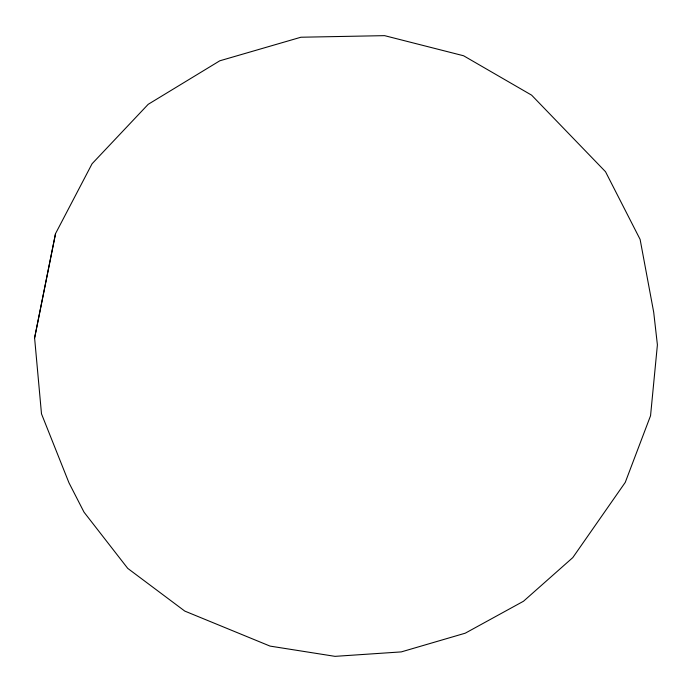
<?xml version="1.0" encoding="UTF-8"?>
<svg xmlns="http://www.w3.org/2000/svg" width="692" height="692" viewBox="0 0 692 692"><rect width="100%" height="100%" fill="white"/><g stroke="black" fill="none" stroke-linecap="round" stroke-linejoin="round"><path stroke-width="1.04" d="M55.524 233.637L34.6 337.964L41.494 413.842L68.966 482.808L84.026 512.167L127.735 568.383L184.79 611.088L270.062 646.103L335.04 656.353L401.291 651.899L465.249 633.189L523.507 601.236L572.803 557.596L625.257 482.393L650.549 415.728L657.4 344.867L653.706 312.256L640.109 239.389L605.517 171.72L531.612 95.15L463.579 55.758L384.57 35.647L300.916 37.23L219.788 60.801L148.192 104.319L92.071 163.753L55.524 233.637L34.6 337.964"/></g></svg>
